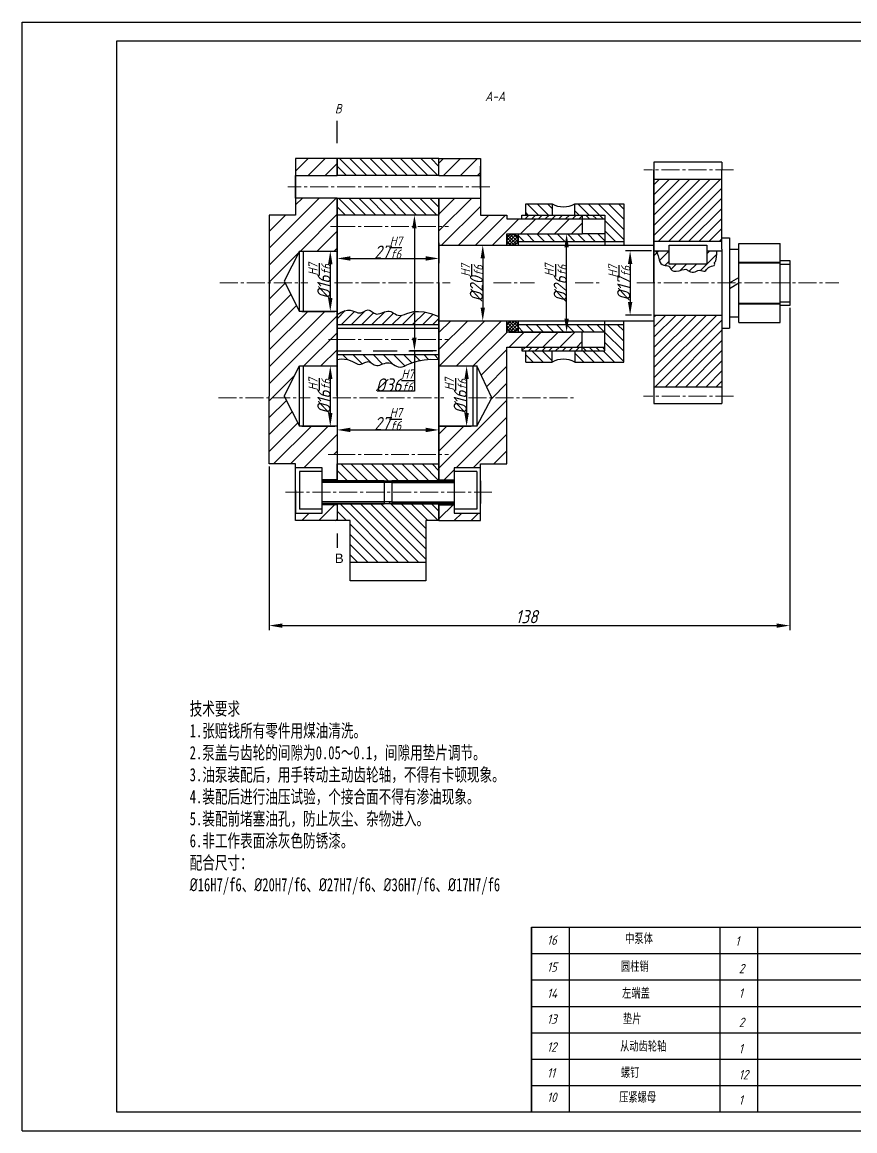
# Model space of a CAD drawing. Header units: millimetres. Extents: x -2889 to 8174, y 2447 to 8478.
# Drawn here: x 765.9 to 986.6, y 3331.8 to 3625.8 of the extents above; entities that cross this region are included whole.
import ezdxf

# ---------------------------------------------------------------- set-up
doc = ezdxf.new("R2010")
doc.units = ezdxf.units.MM
doc.linetypes.add('CENTER2', pattern=[28.575, 19.05, -3.175, 3.175, -3.175])
doc.linetypes.add('DASHED2', pattern=[9.525, 6.35, -3.175])
for name, color, linetype, lineweight in [('标注', 255, 'Continuous', 5), ('点画线', 110, 'CENTER2', 5), ('粗', 7, 'Continuous', 30), ('粗实线', 7, 'Continuous', 40)]:
    doc.layers.add(name, color=color, linetype=linetype, lineweight=lineweight)
doc.layers.add('细实线', color=255, linetype='Continuous')
doc.styles.get("Standard").update_dxf_attribs({"font": 'arial.ttf'})
doc.styles.add('字母和数字', font='gbeitc.shx')
doc.styles.add('数字与字母', font='gbeitc.shx')
doc.styles.add('汉字', font='simfang.ttf', dxfattribs={"width": 0.7})
doc.dimstyles.new('721', dxfattribs={"dimtxt": 3.5, "dimasz": 3.5, "dimexe": 1.25, "dimexo": 0.625, "dimtad": 1, "dimtoh": 1, "dimdsep": 46, "dimtxsty": '数字与字母', "dimcen": 2.5, "dimadec": 0, "dimazin": 0, "dimtfac": 1, "dimtmove": 0, "dimatfit": 3, "dimfxl": 1, "dimlwd": 25, "dimlwe": 25, "dimarcsym": 0})
pattern_1 = [(135, (-1370.5366, 2426.4659), (-1.3470384, -1.3470384), [])]
pattern_2 = [(45, (-1370.5366, 2426.4659), (-1.3470384, 1.3470384), [])]

# ---------------------------------------------------------------- blocks, each defined once
blk = doc.blocks.new('*D103')
at = {"layer": 'Defpoints', "color": 0, "transparency": 16777216}
for p in [(849.38, 3567.91), (876.38, 3567.91), (876.38, 3563.17)]:
    blk.add_point(p, dxfattribs=at)
at = {"layer": '细实线', "color": 0, "lineweight": 25, "transparency": 16777216}
for p, q in [((849.38, 3567.29), (849.38, 3561.92)), ((876.38, 3567.29), (876.38, 3561.92)), ((852.88, 3563.17), (872.88, 3563.17))]:
    blk.add_line(p, q, dxfattribs=at)
at = {"layer": '细实线', "color": 0, "transparency": 16777216}
for points in [[(852.88, 3563.75), (852.88, 3562.59), (849.38, 3563.17)], [(872.88, 3563.75), (872.88, 3562.59), (876.38, 3563.17)]]:
    blk.add_solid(points, dxfattribs=at)
at = {"layer": '细实线', "color": 0, "transparency": 16777216, "insert": (862.88, 3566.04), "char_height": 3.5, "attachment_point": 5, "style": '数字与字母'}
blk.add_mtext('27{\\H0.7x;\\SH7/f6;}', dxfattribs=at)
blk = doc.blocks.new('*D104')
at = {"layer": 'Defpoints', "color": 0, "transparency": 16777216}
for p in [(876.38, 3574.66), (869.87, 3538.66), (876.38, 3538.66)]:
    blk.add_point(p, dxfattribs=at)
at = {"layer": '细实线', "color": 0, "lineweight": 25, "transparency": 16777216}
for p, q in [((875.75, 3574.66), (868.62, 3574.66)), ((869.87, 3571.16), (869.87, 3542.16)), ((875.75, 3538.66), (868.62, 3538.66)), ((869.87, 3538.66), (869.87, 3527.94)), ((869.87, 3527.94), (860.02, 3527.94))]:
    blk.add_line(p, q, dxfattribs=at)
at = {"layer": '细实线', "color": 0, "transparency": 16777216}
for points in [[(869.29, 3571.16), (870.46, 3571.16), (869.87, 3574.66)], [(869.29, 3542.16), (870.46, 3542.16), (869.87, 3538.66)]]:
    blk.add_solid(points, dxfattribs=at)
at = {"layer": '细实线', "color": 0, "transparency": 16777216, "insert": (864.63, 3530.81), "char_height": 3.5, "attachment_point": 5, "style": '数字与字母'}
blk.add_mtext('%%C36{\\H0.7x;\\SH7/f6;}', dxfattribs=at)
blk = doc.blocks.new('*D105')
at = {"layer": 'Defpoints', "color": 0, "transparency": 16777216}
for p in [(839.38, 3565.14), (839.38, 3549.14), (847.56, 3549.14)]:
    blk.add_point(p, dxfattribs=at)
at = {"layer": '细实线', "color": 0, "lineweight": 25, "transparency": 16777216}
for p, q in [((840, 3565.14), (848.81, 3565.14)), ((847.56, 3561.64), (847.56, 3552.64)), ((840, 3549.14), (848.81, 3549.14))]:
    blk.add_line(p, q, dxfattribs=at)
at = {"layer": '细实线', "color": 0, "transparency": 16777216}
for points in [[(846.98, 3561.64), (848.14, 3561.64), (847.56, 3565.14)], [(846.98, 3552.64), (848.14, 3552.64), (847.56, 3549.14)]]:
    blk.add_solid(points, dxfattribs=at)
at = {"layer": '细实线', "color": 0, "transparency": 16777216, "insert": (844.69, 3557.14), "char_height": 3.5, "attachment_point": 5, "rotation": 90, "style": '数字与字母'}
blk.add_mtext('%%C16{\\H0.7x;\\SH7/f6;}', dxfattribs=at)
blk = doc.blocks.new('*D106')
at = {"layer": 'Defpoints', "color": 0, "transparency": 16777216}
for p in [(876.38, 3566.66), (876.38, 3546.66), (887.99, 3546.66)]:
    blk.add_point(p, dxfattribs=at)
at = {"layer": '细实线', "color": 0, "lineweight": 25, "transparency": 16777216}
for p, q in [((877, 3566.66), (889.24, 3566.66)), ((887.99, 3563.16), (887.99, 3550.16)), ((877, 3546.66), (889.24, 3546.66))]:
    blk.add_line(p, q, dxfattribs=at)
at = {"layer": '细实线', "color": 0, "transparency": 16777216}
for points in [[(887.41, 3563.16), (888.58, 3563.16), (887.99, 3566.66)], [(887.41, 3550.16), (888.58, 3550.16), (887.99, 3546.66)]]:
    blk.add_solid(points, dxfattribs=at)
at = {"layer": '细实线', "color": 0, "transparency": 16777216, "insert": (885.12, 3556.66), "char_height": 3.5, "attachment_point": 5, "rotation": 90, "style": '数字与字母'}
blk.add_mtext('%%C20{\\H0.7x;\\SH7/f6;}', dxfattribs=at)
blk = doc.blocks.new('*D107')
at = {"layer": 'Defpoints', "color": 0, "transparency": 16777216}
for p in [(894.38, 3569.66), (910.22, 3569.66), (894.38, 3543.66)]:
    blk.add_point(p, dxfattribs=at)
at = {"layer": '细实线', "color": 0, "lineweight": 25, "transparency": 16777216}
for p, q in [((895, 3569.66), (911.47, 3569.66)), ((910.22, 3547.16), (910.22, 3566.16)), ((895, 3543.66), (911.47, 3543.66))]:
    blk.add_line(p, q, dxfattribs=at)
at = {"layer": '细实线', "color": 0, "transparency": 16777216}
for points in [[(909.64, 3566.16), (910.8, 3566.16), (910.22, 3569.66)], [(909.64, 3547.16), (910.8, 3547.16), (910.22, 3543.66)]]:
    blk.add_solid(points, dxfattribs=at)
at = {"layer": '细实线', "color": 0, "transparency": 16777216, "insert": (907.35, 3556.66), "char_height": 3.5, "attachment_point": 5, "rotation": 90, "style": '数字与字母'}
blk.add_mtext('%%C26{\\H0.7x;\\SH7/f6;}', dxfattribs=at)
blk = doc.blocks.new('*D108')
at = {"layer": 'Defpoints', "color": 0, "transparency": 16777216}
for p in [(933.38, 3565.16), (927.06, 3548.16), (933.38, 3548.16)]:
    blk.add_point(p, dxfattribs=at)
at = {"layer": '细实线', "color": 0, "lineweight": 25, "transparency": 16777216}
for p, q in [((932.75, 3565.16), (925.81, 3565.16)), ((927.06, 3561.66), (927.06, 3551.66)), ((932.75, 3548.16), (925.81, 3548.16))]:
    blk.add_line(p, q, dxfattribs=at)
at = {"layer": '细实线', "color": 0, "transparency": 16777216}
for points in [[(926.48, 3561.66), (927.65, 3561.66), (927.06, 3565.16)], [(926.48, 3551.66), (927.65, 3551.66), (927.06, 3548.16)]]:
    blk.add_solid(points, dxfattribs=at)
at = {"layer": '细实线', "color": 0, "transparency": 16777216, "insert": (924.19, 3556.66), "char_height": 3.5, "attachment_point": 5, "rotation": 90, "style": '数字与字母'}
blk.add_mtext('%%C17{\\H0.7x;\\SH7/f6;}', dxfattribs=at)
blk = doc.blocks.new('*D96')
at = {"layer": 'Defpoints', "color": 0, "transparency": 16777216}
for p in [(839.38, 3534.66), (839.38, 3518.66), (847.56, 3518.66)]:
    blk.add_point(p, dxfattribs=at)
at = {"layer": '细实线', "color": 0, "lineweight": 25, "transparency": 16777216}
for p, q in [((840, 3534.66), (848.81, 3534.66)), ((847.56, 3531.16), (847.56, 3522.16)), ((840, 3518.66), (848.81, 3518.66))]:
    blk.add_line(p, q, dxfattribs=at)
at = {"layer": '细实线', "color": 0, "transparency": 16777216}
for points in [[(846.98, 3531.16), (848.14, 3531.16), (847.56, 3534.66)], [(846.98, 3522.16), (848.14, 3522.16), (847.56, 3518.66)]]:
    blk.add_solid(points, dxfattribs=at)
at = {"layer": '细实线', "color": 0, "transparency": 16777216, "insert": (844.69, 3526.66), "char_height": 3.5, "attachment_point": 5, "rotation": 90, "style": '数字与字母'}
blk.add_mtext('%%C16{\\H0.7x;\\SH7/f6;}', dxfattribs=at)
blk = doc.blocks.new('*D97')
at = {"layer": 'Defpoints', "color": 0, "transparency": 16777216}
for p in [(849.38, 3535.36), (876.38, 3535.36), (876.38, 3517.7)]:
    blk.add_point(p, dxfattribs=at)
at = {"layer": '细实线', "color": 0, "lineweight": 25, "transparency": 16777216}
for p, q in [((849.38, 3534.73), (849.38, 3516.45)), ((876.38, 3534.73), (876.38, 3516.45)), ((852.88, 3517.7), (872.88, 3517.7))]:
    blk.add_line(p, q, dxfattribs=at)
at = {"layer": '细实线', "color": 0, "transparency": 16777216}
for points in [[(852.88, 3518.28), (852.88, 3517.11), (849.38, 3517.7)], [(872.88, 3518.28), (872.88, 3517.11), (876.38, 3517.7)]]:
    blk.add_solid(points, dxfattribs=at)
at = {"layer": '细实线', "color": 0, "transparency": 16777216, "insert": (862.88, 3520.57), "char_height": 3.5, "attachment_point": 5, "style": '数字与字母'}
blk.add_mtext('27{\\H0.7x;\\SH7/f6;}', dxfattribs=at)
blk = doc.blocks.new('*D98')
at = {"layer": 'Defpoints', "color": 0, "transparency": 16777216}
for p in [(875.53, 3534.66), (875.53, 3518.66), (883.71, 3518.66)]:
    blk.add_point(p, dxfattribs=at)
at = {"layer": '细实线', "color": 0, "lineweight": 25, "transparency": 16777216}
for p, q in [((876.16, 3534.66), (884.96, 3534.66)), ((883.71, 3531.16), (883.71, 3522.16)), ((876.16, 3518.66), (884.96, 3518.66))]:
    blk.add_line(p, q, dxfattribs=at)
at = {"layer": '细实线', "color": 0, "transparency": 16777216}
for points in [[(883.13, 3531.16), (884.3, 3531.16), (883.71, 3534.66)], [(883.13, 3522.16), (884.3, 3522.16), (883.71, 3518.66)]]:
    blk.add_solid(points, dxfattribs=at)
at = {"layer": '细实线', "color": 0, "transparency": 16777216, "insert": (880.84, 3526.66), "char_height": 3.5, "attachment_point": 5, "rotation": 90, "style": '数字与字母'}
blk.add_mtext('%%C16{\\H0.7x;\\SH7/f6;}', dxfattribs=at)
blk = doc.blocks.new('*D109')
at = {"layer": 'Defpoints', "color": 0, "transparency": 16777216}
for p in [(969.38, 3550.66), (831.38, 3508.66), (969.38, 3465.81)]:
    blk.add_point(p, dxfattribs=at)
at = {"layer": '细实线', "color": 0, "lineweight": 25, "transparency": 16777216}
for p, q in [((969.38, 3550.04), (969.38, 3464.56)), ((831.38, 3508.04), (831.38, 3464.56)), ((834.88, 3465.81), (965.88, 3465.81))]:
    blk.add_line(p, q, dxfattribs=at)
at = {"layer": '细实线', "color": 0, "transparency": 16777216}
for points in [[(834.88, 3466.39), (834.88, 3465.23), (831.38, 3465.81)], [(965.88, 3466.39), (965.88, 3465.23), (969.38, 3465.81)]]:
    blk.add_solid(points, dxfattribs=at)
at = {"layer": '细实线', "color": 0, "transparency": 16777216, "insert": (899.62, 3468.18), "char_height": 3.5, "attachment_point": 5, "style": '数字与字母'}
blk.add_mtext('138', dxfattribs=at)

msp = doc.modelspace()

# ---------------------------------------------------------------- hatches: boundary and pattern name
h = msp.add_hatch()
h.set_pattern_fill('ANSI31', color=0, scale=0.6, angle=90)
h.set_pattern_definition(pattern_1)
h.paths.add_polyline_path([(876.379, 3589.663), (849.379, 3589.663), (849.379, 3585.163), (876.379, 3585.163)])
h.paths.add_polyline_path([(876.379, 3579.163), (849.379, 3579.163), (849.379, 3579.143), (849.379, 3574.663), (876.379, 3574.663)])
h = msp.add_hatch()
h.set_pattern_fill('ANSI31', color=0, scale=0.6)
h.set_pattern_definition(pattern_2)
h.paths.add_polyline_path([(951.379, 3567.663), (951.379, 3584.163), (933.379, 3584.163), (933.379, 3567.663)])
h.paths.add_polyline_path([(951.379, 3547.663), (951.379, 3548.163), (933.379, 3548.163), (933.379, 3529.163), (951.379, 3529.163)])
h.paths.add_polyline_path([(949.5, 3562.121), (949.494, 3562.109), (949.509, 3562.134)])
h.paths.add_polyline_path([(949.469, 3562.001), (949.47, 3561.979), (949.471, 3562.016)])
h.paths.add_polyline_path([(949.477, 3562.067), (949.475, 3562.05), (949.483, 3562.081)])
h.paths.add_polyline_path([(949.471, 3561.926), (949.474, 3561.898), (949.471, 3561.94)])
h = msp.add_hatch()
h.set_pattern_fill('ANSI31', color=0, scale=0.6, angle=90)
h.set_pattern_definition(pattern_1)
h.paths.add_polyline_path([(906.379, 3577.663), (899.379, 3577.663), (899.379, 3574.663), (906.379, 3574.663)])
h.paths.add_polyline_path([(925.379, 3577.663), (912.379, 3577.663), (912.379, 3574.663), (914.379, 3574.663), (920.379, 3574.663), (920.379, 3573.663), (920.379, 3569.663), (920.379, 3567.663), (925.379, 3567.663)])
h.paths.add_polyline_path([(920.379, 3569.663), (914.379, 3569.663), (897.379, 3569.663), (897.379, 3567.663), (920.379, 3567.663)])
h.paths.add_polyline_path([(920.379, 3545.663), (897.379, 3545.663), (897.379, 3543.663), (914.379, 3543.663), (920.379, 3543.663)])
h.paths.add_polyline_path([(925.379, 3545.663), (920.379, 3545.663), (920.379, 3543.663), (920.379, 3539.663), (920.379, 3538.663), (914.379, 3538.663), (912.379, 3538.663), (912.379, 3535.663), (925.379, 3535.663)])
h.paths.add_polyline_path([(906.379, 3538.663), (899.379, 3538.663), (899.379, 3535.663), (906.379, 3535.663)])
h = msp.add_hatch()
h.set_pattern_fill('ANSI31', color=0, scale=0.4)
h.set_pattern_definition([(45, (-1370.5366, 2426.4659), (-0.8980256, 0.8980256), [])])
h.paths.add_polyline_path([(914.379, 3573.663), (914.379, 3574.663), (898.379, 3574.663), (898.379, 3573.663)])
h.paths.add_polyline_path([(898.379, 3539.663), (898.379, 3538.663), (914.379, 3538.663), (914.379, 3539.663)])
h = msp.add_hatch()
h.set_pattern_fill('ANSI31', color=0, scale=0.4, angle=90)
h.set_pattern_definition([(135, (-1370.5366, 2426.4659), (-0.8980256, -0.8980256), [])])
h.paths.add_polyline_path([(914.379, 3539.663), (914.379, 3538.663), (920.379, 3538.663), (920.379, 3539.663)])
h.paths.add_polyline_path([(920.379, 3573.663), (920.379, 3574.663), (914.379, 3574.663), (914.379, 3573.663)])
h = msp.add_hatch()
h.set_pattern_fill('ANSI31', color=0, scale=0.6)
h.set_pattern_definition(pattern_2)
edge = h.paths.add_edge_path()
edge.add_spline(control_points=[(933.379, 3563.918), (934.664, 3563.918), (934.664, 3561.822), (936.459, 3561.189), (937.65, 3561.362), (937.996, 3559.158), (942.089, 3560.613), (942.089, 3559.999), (944, 3559.193), (945.364, 3560.415), (947.102, 3559.266), (947.568, 3561.119), (949.773, 3561.119), (949.262, 3562.253), (950.047, 3562.253), (950.047, 3565.163), (950.047, 3565.163)], knot_values=[0, 0, 0, 0, 1, 2, 3, 4, 5, 6, 7, 8, 9, 10, 11, 12, 13, 14, 14, 14, 14], degree=3, periodic=0)
edge.add_line((950.047, 3565.163), (947.379, 3565.163))
edge.add_line((947.379, 3565.163), (947.379, 3561.663))
edge.add_line((947.379, 3561.663), (937.379, 3561.663))
edge.add_line((937.379, 3561.663), (937.379, 3564.663))
edge.add_line((937.379, 3564.663), (937.379, 3565.163))
edge.add_line((937.379, 3565.163), (933.379, 3565.163))
edge.add_line((933.379, 3565.163), (933.379, 3563.918))
h = msp.add_hatch()
h.set_pattern_fill('ANSI31', color=0, scale=0.6)
h.set_pattern_definition(pattern_2)
edge = h.paths.add_edge_path()
edge.add_line((876.379, 3545.663), (876.379, 3547.768))
edge.add_spline(control_points=[(876.379, 3547.768), (870.217, 3550.441), (865.972, 3546.471), (863.409, 3550.31), (859.57, 3547.449), (857.707, 3550.515), (855.184, 3547.527), (852.412, 3550.427), (849.379, 3548.337)], knot_values=[0, 0, 0, 0, 1, 2, 3, 4, 5, 6, 6, 6, 6], degree=3, periodic=0)
edge.add_line((849.379, 3548.337), (849.379, 3545.663))
edge.add_line((849.379, 3545.663), (876.379, 3545.663))
h = msp.add_hatch()
h.set_pattern_fill('ANSI31', color=0, scale=0.6, angle=90)
h.set_pattern_definition(pattern_1)
edge = h.paths.add_edge_path()
edge.add_line((849.379, 3537.663), (849.379, 3536.413))
edge.add_spline(control_points=[(849.379, 3536.413), (852.412, 3537), (855.184, 3533.853), (857.707, 3536.841), (859.57, 3533.775), (863.409, 3536.636), (865.972, 3532.797), (870.217, 3536.767), (876.379, 3536.413)], knot_values=[0, 0, 0, 0, 1, 2, 3, 4, 5, 6, 6, 6, 6], degree=3, periodic=0)
edge.add_line((876.379, 3536.413), (876.379, 3537.663))
edge.add_line((876.379, 3537.663), (849.379, 3537.663))
at = {"layer": '标注'}
h = msp.add_hatch(dxfattribs=at)
h.set_pattern_fill('ANSI37', color=0, scale=0.2)
h.set_pattern_definition([(45, (-1370.53655, 2426.4659), (-0.4490128, 0.4490128), []), (135, (-1370.53655, 2426.4659), (-0.4490128, -0.4490128), [])])
h.paths.add_polyline_path([(894.379, 3545.163, 1), (897.379, 3545.163, 1)])
h.paths.add_polyline_path([(894.379, 3568.163, 1), (897.379, 3568.163, 1)])
at = {"layer": '细实线'}
h = msp.add_hatch(dxfattribs=at)
h.set_pattern_fill('ANSI31', color=256)
h.paths.add_polyline_path([(849.379, 3589.663), (838.379, 3589.663), (838.379, 3585.143), (849.379, 3585.143)])
h.paths.add_polyline_path([(849.379, 3579.143), (838.379, 3579.143), (838.379, 3574.663), (831.379, 3574.663), (831.379, 3557.143), (831.379, 3556.663), (835.619, 3556.663), (835.379, 3557.143), (839.379, 3565.143), (849.379, 3565.143)])
h.paths.add_polyline_path([(914.379, 3573.663), (898.379, 3573.663), (894.379, 3573.663), (894.379, 3574.663), (887.379, 3574.663), (887.379, 3579.163), (876.379, 3579.163), (876.379, 3578.663), (876.379, 3566.663), (894.379, 3566.663), (894.379, 3569.663), (914.379, 3569.663)])
h.paths.add_polyline_path([(887.379, 3589.663), (876.379, 3589.663), (876.379, 3585.163), (887.379, 3585.163), (887.379, 3587.663)])
h.paths.add_polyline_path([(849.379, 3549.143), (839.379, 3549.143), (835.619, 3556.663), (831.379, 3556.663), (831.379, 3526.663), (831.379, 3526.183), (835.619, 3526.183), (835.379, 3526.663), (839.379, 3534.663), (849.379, 3534.663)])
h.paths.add_polyline_path([(849.379, 3518.663), (839.379, 3518.663), (835.619, 3526.183), (831.379, 3526.183), (831.379, 3508.663), (838.379, 3508.663), (838.379, 3507.663), (843.948, 3507.663), (847.379, 3511.183), (849.379, 3511.183)])
h.paths.add_polyline_path([(849.379, 3497.871), (845.379, 3497.871), (845.379, 3495.663), (838.379, 3495.663), (838.379, 3493.663), (849.379, 3493.663)])
h.paths.add_polyline_path([(894.379, 3526.183), (890.379, 3526.183), (886.379, 3518.663), (876.379, 3518.663), (876.379, 3504.456), (880.379, 3504.456), (880.379, 3507.663), (887.379, 3507.663), (887.379, 3508.663), (894.379, 3508.663)])
h.paths.add_polyline_path([(894.379, 3539.663), (898.379, 3539.663), (914.379, 3539.663), (914.379, 3543.663), (894.379, 3543.663), (894.379, 3546.663), (876.379, 3546.663), (876.379, 3534.663), (886.379, 3534.663), (890.379, 3526.183), (894.379, 3526.183)])
h.paths.add_polyline_path([(887.379, 3495.663), (880.379, 3495.663), (880.379, 3498.163), (876.379, 3498.163), (876.379, 3493.663), (887.379, 3493.663)])
h = msp.add_hatch(dxfattribs=at)
h.set_pattern_fill('ANSI31', color=256, scale=0.6, angle=90)
h.paths.add_polyline_path([(872.879, 3493.663), (876.379, 3493.663), (876.379, 3498.163), (863.888, 3498.163), (861.879, 3498.163), (849.379, 3498.163), (849.379, 3493.663), (852.879, 3493.663), (852.879, 3482.663), (872.879, 3482.663)])
h.paths.add_polyline_path([(863.888, 3498.613), (863.879, 3498.613), (861.879, 3498.613), (861.879, 3498.163), (863.888, 3498.163)])
h.paths.add_polyline_path([(876.379, 3508.663), (849.379, 3508.663), (849.379, 3504.163), (861.879, 3504.163), (863.888, 3504.163), (876.379, 3504.163), (876.379, 3504.183)])
h.paths.add_polyline_path([(863.888, 3504.163), (861.879, 3504.163), (861.879, 3503.713), (863.879, 3503.713), (863.888, 3503.713)])

# ---------------------------------------------------------------- linework, layer by layer
at = {"color": 0}
for p, q in [((765.873, 3331.828), (765.873, 3625.828)), ((765.873, 3625.828), (1185.873, 3625.828)), ((898.379, 3573.663), (914.379, 3573.663)), ((914.379, 3574.663), (920.379, 3574.663)), ((920.379, 3574.663), (920.379, 3573.663)), ((966.879, 3561.663), (969.379, 3561.663)), ((966.879, 3551.663), (969.379, 3551.663)), ((876.379, 3541.663), (876.379, 3549.663)), ((849.379, 3545.663), (876.379, 3545.663)), ((898.379, 3539.663), (914.379, 3539.663)), ((914.379, 3538.663), (920.379, 3538.663)), ((920.379, 3538.663), (920.379, 3539.663)), ((900.873, 3378.828), (900.873, 3385.828)), ((900.873, 3385.828), (910.873, 3385.828)), ((900.873, 3385.828), (1040.873, 3385.828)), ((910.873, 3385.828), (950.873, 3385.828)), ((910.873, 3385.828), (910.873, 3378.828)), ((950.873, 3385.828), (960.873, 3385.828)), ((950.873, 3385.828), (950.873, 3378.828)), ((960.873, 3385.828), (960.873, 3378.828)), ((960.873, 3385.828), (1000.873, 3385.828)), ((900.873, 3371.828), (900.873, 3378.828)), ((900.873, 3378.828), (910.873, 3378.828)), ((900.873, 3378.828), (1040.873, 3378.828)), ((910.873, 3378.828), (950.873, 3378.828)), ((910.873, 3378.828), (910.873, 3371.828)), ((950.873, 3378.828), (960.873, 3378.828)), ((950.873, 3378.828), (950.873, 3371.828)), ((960.873, 3378.828), (960.873, 3371.828)), ((960.873, 3378.828), (1000.873, 3378.828)), ((900.873, 3364.828), (900.873, 3371.828)), ((900.873, 3371.828), (910.873, 3371.828)), ((900.873, 3371.828), (1040.873, 3371.828)), ((910.873, 3371.828), (950.873, 3371.828)), ((910.873, 3371.828), (910.873, 3364.828)), ((950.873, 3371.828), (960.873, 3371.828)), ((950.873, 3371.828), (950.873, 3364.828)), ((960.873, 3371.828), (960.873, 3364.828)), ((960.873, 3371.828), (1000.873, 3371.828)), ((900.873, 3357.828), (900.873, 3364.828)), ((900.873, 3364.828), (910.873, 3364.828)), ((900.873, 3364.828), (1040.873, 3364.828)), ((910.873, 3364.828), (950.873, 3364.828)), ((910.873, 3364.828), (910.873, 3357.828)), ((950.873, 3364.828), (960.873, 3364.828)), ((950.873, 3364.828), (950.873, 3357.828)), ((960.873, 3364.828), (960.873, 3357.828)), ((960.873, 3364.828), (1000.873, 3364.828)), ((900.873, 3357.828), (1040.873, 3357.828)), ((900.873, 3350.828), (900.873, 3357.828)), ((900.873, 3357.828), (910.873, 3357.828)), ((910.873, 3357.828), (950.873, 3357.828)), ((910.873, 3357.828), (910.873, 3350.828)), ((950.873, 3357.828), (960.873, 3357.828)), ((950.873, 3357.828), (950.873, 3350.828)), ((960.873, 3357.828), (960.873, 3350.828)), ((960.873, 3357.828), (1000.873, 3357.828)), ((900.873, 3350.828), (1040.873, 3350.828)), ((900.873, 3343.828), (900.873, 3350.828)), ((900.873, 3350.828), (910.873, 3350.828)), ((910.873, 3350.828), (950.873, 3350.828)), ((910.873, 3350.828), (910.873, 3343.828)), ((950.873, 3350.828), (960.873, 3350.828)), ((950.873, 3350.828), (950.873, 3343.828)), ((960.873, 3350.828), (960.873, 3343.828)), ((960.873, 3350.828), (1000.873, 3350.828)), ((900.873, 3343.828), (1040.873, 3343.828)), ((900.873, 3336.828), (900.873, 3343.828)), ((900.873, 3343.828), (910.873, 3343.828)), ((910.873, 3343.828), (950.873, 3343.828)), ((910.873, 3343.828), (910.873, 3336.828)), ((950.873, 3343.828), (960.873, 3343.828)), ((950.873, 3343.828), (950.873, 3336.828)), ((960.873, 3343.828), (960.873, 3336.828)), ((960.873, 3343.828), (1000.873, 3343.828)), ((900.873, 3336.828), (1040.873, 3336.828)), ((765.873, 3331.828), (1185.873, 3331.828))]:
    msp.add_line(p, q, dxfattribs=at)
for points in [[(933.752, 3565.163), (934.664, 3563.918), (934.664, 3561.822), (936.459, 3561.189), (937.65, 3561.362), (937.996, 3559.158), (942.089, 3560.613), (942.089, 3559.999), (944, 3559.193), (945.364, 3560.415), (947.102, 3559.266), (947.568, 3561.119), (949.773, 3561.119), (949.262, 3562.253), (950.047, 3562.253), (950.047, 3565.163), (950.047, 3565.163)], [(849.379, 3548.337), (852.412, 3550.427), (855.184, 3547.527), (857.707, 3550.515), (859.57, 3547.449), (863.409, 3550.31), (865.972, 3546.471), (870.217, 3550.441), (876.379, 3547.768)], [(849.379, 3536.413), (852.412, 3537), (855.184, 3533.853), (857.707, 3536.841), (859.57, 3533.775), (863.409, 3536.636), (865.972, 3532.797), (870.217, 3536.767), (876.379, 3536.413)]]:
    msp.add_open_spline(points, degree=3, dxfattribs=at)
at = {"layer": 'Defpoints', "color": 0, "linetype": 'DASHED2'}
msp.add_line((849.379, 3538.663), (876.379, 3538.663), dxfattribs=at)
at = {"layer": '点画线', "color": 0, "lineweight": 5, "ltscale": 0.25}
for p, q in [((954.439, 3586.663), (930.656, 3586.663)), ((889.859, 3582.163), (836.284, 3582.163)), ((849.379, 3571.663), (878.87, 3571.663)), ((818.283, 3556.663), (841.591, 3556.663)), ((848.701, 3556.663), (879.367, 3556.663)), ((890.8, 3556.663), (901.742, 3556.663)), ((912.474, 3556.663), (919.383, 3556.663)), ((928.832, 3556.663), (982.441, 3556.663)), ((849.379, 3541.663), (879.06, 3541.663)), ((817.91, 3526.183), (842.231, 3526.183)), ((848.207, 3526.183), (877.705, 3526.183)), ((884.254, 3526.183), (912.643, 3526.183)), ((954.491, 3526.663), (930.622, 3526.663)), ((849.379, 3511.183), (878.912, 3511.183)), ((835.672, 3501.163), (890.417, 3501.163))]:
    msp.add_line(p, q, dxfattribs=at)
at = {"layer": '点画线', "color": 0}
for p, q in [((876.379, 3556.663), (876.379, 3579.163)), ((849.379, 3571.663), (847.619, 3571.663)), ((933.379, 3547.663), (933.379, 3526.663)), ((849.379, 3541.663), (847.108, 3541.663)), ((849.379, 3526.663), (849.379, 3504.163)), ((849.379, 3511.183), (847.041, 3511.183))]:
    msp.add_line(p, q, dxfattribs=at)
at = {"layer": '粗', "color": 0}
for p, q in [((1180.873, 3620.828), (790.873, 3620.828)), ((790.873, 3620.828), (790.873, 3336.828)), ((849.379, 3593.736), (849.379, 3599.681)), ((849.379, 3589.663), (838.379, 3589.663)), ((838.379, 3589.663), (838.379, 3574.663)), ((876.379, 3589.663), (849.379, 3589.663)), ((849.379, 3589.663), (849.379, 3585.143)), ((849.379, 3585.143), (849.379, 3589.663)), ((876.379, 3585.163), (876.379, 3589.663)), ((876.379, 3585.163), (876.379, 3589.663)), ((876.379, 3589.663), (887.379, 3589.663)), ((887.379, 3589.663), (887.379, 3574.663)), ((887.379, 3581.663), (887.379, 3587.663)), ((951.379, 3588.663), (933.379, 3588.663)), ((933.379, 3588.663), (933.379, 3586.663)), ((951.379, 3588.663), (951.379, 3586.663)), ((838.379, 3579.143), (838.379, 3585.143)), ((838.379, 3585.143), (849.379, 3585.143)), ((876.379, 3585.163), (849.379, 3585.163)), ((876.379, 3585.163), (887.379, 3585.163)), ((933.379, 3586.663), (933.379, 3526.663)), ((933.379, 3565.663), (933.379, 3586.663)), ((933.379, 3556.663), (933.379, 3584.163)), ((933.379, 3584.163), (951.379, 3584.163)), ((951.379, 3565.663), (951.379, 3586.663)), ((849.379, 3579.143), (838.379, 3579.143)), ((849.379, 3579.163), (849.379, 3504.163)), ((849.379, 3579.163), (876.379, 3579.163)), ((849.379, 3556.663), (849.379, 3579.163)), ((849.379, 3579.163), (849.379, 3579.143)), ((876.379, 3504.163), (876.379, 3579.163)), ((876.379, 3579.163), (876.379, 3574.663)), ((876.379, 3556.663), (876.379, 3579.163)), ((876.379, 3579.163), (876.379, 3578.663)), ((876.379, 3579.163), (887.379, 3579.163)), ((899.379, 3574.663), (899.379, 3577.663)), ((899.379, 3577.663), (906.379, 3577.663)), ((906.379, 3577.663), (906.379, 3574.663)), ((912.379, 3574.663), (912.379, 3577.663)), ((912.379, 3577.663), (925.379, 3577.663)), ((925.379, 3577.663), (925.379, 3566.663)), ((838.379, 3574.663), (831.379, 3574.663)), ((831.379, 3574.663), (831.379, 3557.143)), ((876.379, 3574.663), (849.379, 3574.663)), ((887.379, 3574.663), (894.379, 3574.663)), ((894.379, 3574.663), (894.379, 3573.663)), ((894.379, 3573.663), (898.379, 3573.663)), ((898.379, 3573.663), (898.379, 3574.663)), ((898.379, 3574.663), (914.379, 3574.663)), ((906.379, 3574.663), (912.379, 3574.663)), ((914.379, 3574.663), (914.379, 3569.663)), ((914.379, 3573.663), (920.379, 3573.663)), ((920.379, 3573.663), (920.379, 3569.663)), ((894.379, 3569.663), (894.379, 3566.663)), ((894.379, 3566.663), (894.379, 3569.663)), ((894.379, 3569.663), (914.379, 3569.663)), ((897.379, 3569.663), (897.379, 3566.663)), ((920.379, 3569.663), (914.379, 3569.663)), ((920.379, 3569.663), (920.379, 3566.663)), ((876.379, 3556.663), (876.379, 3566.663)), ((876.379, 3566.663), (894.379, 3566.663)), ((876.379, 3566.663), (933.379, 3566.663)), ((897.379, 3567.663), (925.379, 3567.663)), ((951.379, 3567.663), (933.379, 3567.663)), ((933.379, 3566.663), (933.379, 3546.663)), ((937.379, 3564.663), (937.379, 3566.663)), ((937.379, 3566.663), (947.379, 3566.663)), ((947.379, 3566.663), (947.379, 3561.663)), ((951.379, 3568.663), (953.379, 3568.663)), ((953.379, 3568.663), (953.379, 3544.663)), ((955.879, 3546.163), (955.879, 3567.163)), ((955.879, 3567.163), (966.879, 3567.163)), ((966.879, 3546.163), (966.879, 3567.163)), ((839.379, 3565.143), (835.379, 3557.143)), ((839.379, 3549.143), (839.379, 3565.143)), ((839.379, 3565.143), (849.379, 3565.143)), ((839.379, 3549.143), (839.379, 3565.143)), ((840.379, 3565.143), (840.379, 3549.143)), ((933.379, 3565.163), (937.379, 3565.163)), ((937.379, 3561.663), (937.379, 3564.663)), ((947.379, 3565.163), (951.379, 3565.163)), ((951.379, 3565.663), (951.379, 3547.663)), ((953.379, 3565.663), (955.879, 3565.663)), ((947.379, 3561.663), (937.379, 3561.663)), ((966.879, 3562.663), (969.379, 3562.663)), ((969.379, 3562.663), (969.379, 3550.663)), ((953.379, 3556.663), (955.879, 3558.123)), ((831.379, 3557.143), (831.379, 3526.663)), ((835.379, 3557.143), (839.379, 3549.143)), ((849.379, 3557.143), (849.379, 3550.143)), ((849.379, 3557.143), (849.379, 3549.143)), ((849.379, 3526.663), (849.379, 3556.663)), ((876.379, 3556.663), (876.379, 3526.663)), ((876.379, 3556.663), (876.379, 3546.663)), ((933.379, 3556.663), (933.379, 3529.163)), ((953.379, 3555.203), (955.879, 3556.663)), ((849.379, 3549.143), (839.379, 3549.143)), ((969.379, 3550.663), (966.879, 3550.663)), ((876.379, 3546.663), (894.379, 3546.663)), ((876.379, 3546.663), (933.379, 3546.663)), ((894.379, 3543.663), (894.379, 3546.663)), ((897.379, 3546.663), (897.379, 3543.663)), ((897.379, 3545.663), (925.379, 3545.663)), ((920.379, 3543.663), (920.379, 3546.663)), ((925.379, 3535.663), (925.379, 3546.663)), ((933.379, 3548.163), (951.379, 3548.163)), ((951.379, 3547.663), (951.379, 3526.663)), ((953.379, 3547.663), (955.879, 3547.663)), ((955.879, 3546.163), (966.879, 3546.163)), ((849.379, 3544.663), (876.379, 3544.663)), ((914.379, 3543.663), (894.379, 3543.663)), ((914.379, 3538.663), (914.379, 3543.663)), ((920.379, 3543.663), (914.379, 3543.663)), ((920.379, 3539.663), (920.379, 3543.663)), ((951.379, 3544.663), (953.379, 3544.663)), ((849.379, 3537.663), (876.379, 3537.663)), ((894.379, 3526.183), (894.379, 3539.663)), ((894.379, 3539.663), (898.379, 3539.663)), ((898.379, 3539.663), (898.379, 3538.663)), ((898.379, 3538.663), (914.379, 3538.663)), ((899.379, 3535.663), (899.379, 3538.663)), ((906.379, 3535.663), (906.379, 3538.663)), ((906.379, 3538.663), (912.379, 3538.663)), ((912.379, 3538.663), (912.379, 3535.663)), ((914.379, 3539.663), (920.379, 3539.663)), ((835.379, 3526.663), (839.379, 3534.663)), ((839.379, 3518.663), (839.379, 3534.663)), ((839.379, 3534.663), (849.379, 3534.663)), ((840.379, 3534.663), (840.379, 3518.663)), ((876.379, 3534.663), (886.379, 3534.663)), ((885.379, 3534.663), (885.379, 3518.663)), ((886.379, 3534.663), (886.379, 3518.663)), ((890.379, 3526.183), (886.379, 3534.663)), ((886.379, 3534.663), (886.379, 3518.663)), ((899.379, 3535.663), (906.379, 3535.663)), ((912.379, 3535.663), (925.379, 3535.663)), ((876.379, 3526.183), (876.379, 3533.183)), ((933.379, 3529.163), (951.379, 3529.163)), ((831.379, 3508.663), (831.379, 3526.663)), ((835.379, 3526.663), (839.379, 3518.663)), ((849.379, 3526.663), (849.379, 3504.163)), ((849.379, 3526.663), (849.379, 3518.663)), ((876.379, 3526.663), (876.379, 3504.163)), ((886.379, 3518.663), (890.379, 3526.183)), ((894.379, 3508.663), (894.379, 3526.183)), ((933.379, 3526.663), (933.379, 3524.663)), ((951.379, 3526.663), (951.379, 3524.663)), ((933.379, 3524.663), (951.379, 3524.663)), ((849.379, 3518.663), (839.379, 3518.663)), ((886.379, 3518.663), (876.379, 3518.663)), ((838.379, 3508.663), (831.379, 3508.663)), ((838.379, 3493.663), (838.379, 3508.663)), ((845.379, 3507.663), (838.379, 3507.663)), ((845.379, 3504.663), (845.379, 3507.663)), ((849.379, 3504.163), (849.379, 3508.663)), ((849.379, 3508.663), (876.379, 3508.663)), ((887.379, 3507.663), (880.379, 3507.663)), ((880.379, 3507.663), (880.379, 3501.663)), ((887.379, 3493.663), (887.379, 3508.663)), ((887.379, 3508.663), (894.379, 3508.663)), ((887.379, 3504.663), (887.379, 3507.663)), ((845.379, 3506.663), (839.379, 3506.663)), ((839.379, 3506.663), (839.379, 3496.663)), ((845.379, 3498.663), (845.379, 3504.663)), ((849.379, 3504.163), (849.379, 3504.663)), ((886.379, 3506.663), (880.379, 3506.663)), ((886.379, 3506.663), (886.379, 3496.663)), ((887.379, 3498.663), (887.379, 3504.663)), ((838.379, 3501.663), (838.379, 3495.663)), ((849.379, 3504.456), (845.379, 3504.456)), ((861.879, 3504.163), (861.879, 3498.163)), ((863.879, 3503.713), (861.879, 3503.713)), ((863.879, 3502.163), (863.888, 3502.163)), ((863.888, 3504.163), (863.888, 3498.163)), ((876.379, 3504.456), (880.312, 3504.456)), ((876.379, 3504.163), (876.379, 3504.183)), ((880.379, 3501.663), (880.379, 3495.663)), ((887.379, 3504.183), (887.379, 3498.183)), ((845.379, 3495.663), (845.379, 3498.663)), ((863.879, 3498.613), (861.879, 3498.613)), ((863.879, 3500.164), (863.888, 3500.164)), ((887.379, 3495.663), (887.379, 3498.663)), ((838.379, 3495.663), (845.379, 3495.663)), ((845.379, 3496.663), (839.379, 3496.663)), ((849.379, 3497.871), (845.379, 3497.871)), ((849.379, 3498.163), (849.379, 3493.663)), ((849.379, 3498.163), (849.379, 3493.663)), ((876.379, 3493.663), (876.379, 3498.163)), ((876.379, 3498.163), (876.379, 3493.663)), ((876.379, 3497.871), (880.312, 3497.871)), ((886.379, 3496.663), (880.379, 3496.663)), ((880.379, 3495.663), (887.379, 3495.663)), ((849.379, 3493.663), (838.379, 3493.663)), ((852.879, 3493.663), (849.379, 3493.663)), ((852.879, 3477.663), (852.879, 3493.663)), ((876.379, 3493.663), (872.879, 3493.663)), ((872.879, 3493.663), (872.879, 3477.663)), ((876.379, 3493.663), (887.379, 3493.663)), ((849.379, 3490.251), (849.379, 3486.403)), ((852.879, 3482.663), (872.879, 3482.663)), ((872.879, 3477.663), (852.879, 3477.663)), ((900.873, 3385.828), (900.873, 3336.828)), ((790.873, 3336.828), (1180.873, 3336.828))]:
    msp.add_line(p, q, dxfattribs=at)
for centre in [(895.879, 3568.163), (895.879, 3545.163)]:
    msp.add_circle(centre, 1.5, dxfattribs=at)
for centre, start, end in [((909.379, 3582.859), 240, 300), ((909.379, 3530.467), 60, 120)]:
    msp.add_arc(centre, 6, start, end, dxfattribs=at)
at = {"layer": '粗实线'}
for p, q in [((955.879, 3562.122), (966.879, 3562.122)), ((955.879, 3551.204), (966.879, 3551.204)), ((845.379, 3504.163), (861.879, 3504.163)), ((863.888, 3504.163), (880.379, 3504.163)), ((845.379, 3498.163), (861.879, 3498.163)), ((863.888, 3498.163), (880.379, 3498.163))]:
    msp.add_line(p, q, dxfattribs=at)
at = {"layer": '细实线'}
for p, q in [((861.879, 3503.713), (845.379, 3503.713)), ((861.879, 3504.163), (863.888, 3504.163)), ((863.879, 3503.713), (880.379, 3503.713)), ((861.879, 3498.613), (845.379, 3498.613)), ((863.879, 3498.613), (880.379, 3498.613)), ((861.879, 3498.163), (863.888, 3498.163))]:
    msp.add_line(p, q, dxfattribs=at)

# ---------------------------------------------------------------- texts
at = {"color": 0, "char_height": 2.5, "attachment_point": 1}
for s, width, insert, style in [('中泵体', 10.07379, (925.755, 3384.138), '汉字'), ('16', 5.8468, (905.03, 3383.65), '数字与字母'), ('1', 5.8468, (954.952, 3383.399), '数字与字母'), ('15', 5.8468, (905.03, 3376.503), '数字与字母'), ('圆柱销', 8.70098, (924.636, 3376.758), '汉字'), ('2', 5.8468, (955.873, 3376.097), '数字与字母'), ('14', 5.8468, (905.03, 3369.509), '数字与字母'), ('左端盖', 10.98829, (924.948, 3369.676), '汉字'), ('1', 5.8468, (955.873, 3369.582), '数字与字母'), ('13', 5.8468, (905.03, 3362.722), '数字与字母'), ('垫片', 11.50564, (925.165, 3362.858), '汉字'), ('2', 5.8468, (955.873, 3361.828), '数字与字母'), ('12', 5.8468, (905.03, 3355.308), '数字与字母'), ('从动齿轮轴', 17.12525, (924.406, 3355.592), '汉字'), ('1', 5.8468, (955.873, 3354.861), '数字与字母'), ('螺钉', 5.63136, (924.623, 3348.62), '汉字'), ('11', 5.8468, (905.03, 3348.428), '数字与字母'), ('12', 5.8468, (955.873, 3347.971), '数字与字母'), ('10', 5.8468, (905.03, 3341.981), '数字与字母'), ('压紧螺母', 14.86147, (924.163, 3342.068), '汉字'), ('1', 5.8468, (955.873, 3341.248), '数字与字母')]:
    msp.add_mtext_dynamic_manual_height_columns(s, width=width, gutter_width=12.5, heights=[0], dxfattribs=dict(at, insert=insert, style=style))
at = {"layer": '粗实线', "insert": (810.286, 3445.525), "char_height": 3.5, "attachment_point": 1, "style": '汉字'}
msp.add_mtext_dynamic_manual_height_columns('技术要求\\P1.张赔钱所有零件用煤油清洗。\\P2.泵盖与齿轮的间隙为0.05～0.1，间隙用垫片调节。\\P3.油泵装配后，用手转动主动齿轮轴，不得有卡顿现象。\\P4.装配后进行油压试验，个接合面不得有渗油现象。\\P5.装配前堵塞油孔，防止灰尘、杂物进入。\\P6.非工作表面涂灰色防锈漆。\\P配合尺寸：\\P{\\fISOCPEUR|b0|i0|c0|p34;%%C}16H7/f6、{\\fISOCPEUR|b0|i0|c0|p34;%%C}20H7/f6、{\\fISOCPEUR|b0|i0|c0|p34;%%C}27H7/f6、{\\fISOCPEUR|b0|i0|c0|p34;%%C}36H7/f6、{\\fISOCPEUR|b0|i0|c0|p34;%%C}17H7/f6', width=101.75037, gutter_width=17.5, heights=[0], dxfattribs=at)
at = {"layer": '细实线', "color": 0, "char_height": 2.5, "attachment_point": 1, "style": '字母和数字'}
for s, width, insert in [('A-A', 24.15674, (888.613, 3607.424)), ('B', 5.44027, (848.774, 3604.117))]:
    msp.add_mtext_dynamic_manual_height_columns(s, width=width, gutter_width=12.5, heights=[0], dxfattribs=dict(at, insert=insert))
at = {"layer": '细实线', "color": 0, "insert": (848.774, 3484.887), "char_height": 2.5, "attachment_point": 1}
msp.add_mtext_dynamic_manual_height_columns('B', width=5.44027, gutter_width=12.5, heights=[0], dxfattribs=at)

# ---------------------------------------------------------------- dimensions: what is measured, and where the dimension line sits
at = {"layer": '细实线', "color": 0}
dim = msp.add_linear_dim(base=(869.872, 3538.663), p1=(876.379, 3574.663), p2=(876.379, 3538.663), angle=90, text='%%C<>{\\H0.7x;\\SH7/f6;}', dimstyle='721', override={"dimtdec": 1}, dxfattribs=at)
dim.commit()
dim.dimension.update_dxf_attribs({"geometry": '*D104', "text_midpoint": (864.631, 3527.942), "dimtype": 160})
for base, p1, p2, picture, middle in [((910.218, 3569.663), (894.379, 3543.663), (894.379, 3569.663), '*D107', (907.348, 3556.663)), ((847.56, 3549.143), (839.379, 3565.143), (839.379, 3549.143), '*D105', (844.689, 3557.143)), ((887.993, 3546.663), (876.379, 3566.663), (876.379, 3546.663), '*D106', (885.122, 3556.663)), ((927.063, 3548.163), (933.379, 3565.163), (933.379, 3548.163), '*D108', (924.192, 3556.663)), ((847.56, 3518.663), (839.379, 3534.663), (839.379, 3518.663), '*D96', (844.689, 3526.663)), ((883.714, 3518.663), (875.532, 3534.663), (875.532, 3518.663), '*D98', (880.843, 3526.663))]:
    dim = msp.add_linear_dim(base=base, p1=p1, p2=p2, angle=90, text='%%C<>{\\H0.7x;\\SH7/f6;}', dimstyle='721', override={"dimtol": 0, "dimlim": 0, "dimtp": 0, "dimtm": 0, "dimtfac": 1, "dimtdec": 1, "dimtolj": 0, "dimtzin": 8}, dxfattribs=at)
    dim.commit()
    dim.dimension.update_dxf_attribs({"geometry": picture, "text_midpoint": middle})
for base, p1, p2, picture, middle in [((876.379, 3563.169), (849.379, 3567.913), (876.379, 3567.913), '*D103', (862.879, 3563.169)), ((876.379, 3517.697), (849.379, 3535.36), (876.379, 3535.36), '*D97', (862.879, 3517.697))]:
    dim = msp.add_linear_dim(base=base, p1=p1, p2=p2, text='<>{\\H0.7x;\\SH7/f6;}', dimstyle='721', override={"dimtol": 0, "dimlim": 0, "dimtp": 0, "dimtm": 0, "dimtfac": 1, "dimtdec": 1, "dimtolj": 0, "dimtzin": 8}, dxfattribs=at)
    dim.commit()
    dim.dimension.update_dxf_attribs({"geometry": picture, "text_midpoint": middle, "dimtype": 160})
dim = msp.add_linear_dim(base=(969.379, 3465.809), p1=(831.379, 3508.663), p2=(969.379, 3550.663), dimstyle='721', override={"dimtol": 0, "dimlim": 0, "dimtp": 0, "dimtm": 0, "dimtfac": 1, "dimtdec": 1, "dimtolj": 0, "dimtzin": 8}, dxfattribs=at)
dim.commit()
dim.dimension.update_dxf_attribs({"geometry": '*D109', "text_midpoint": (899.624, 3465.809), "dimtype": 160})

doc.saveas('drawing.dxf')
